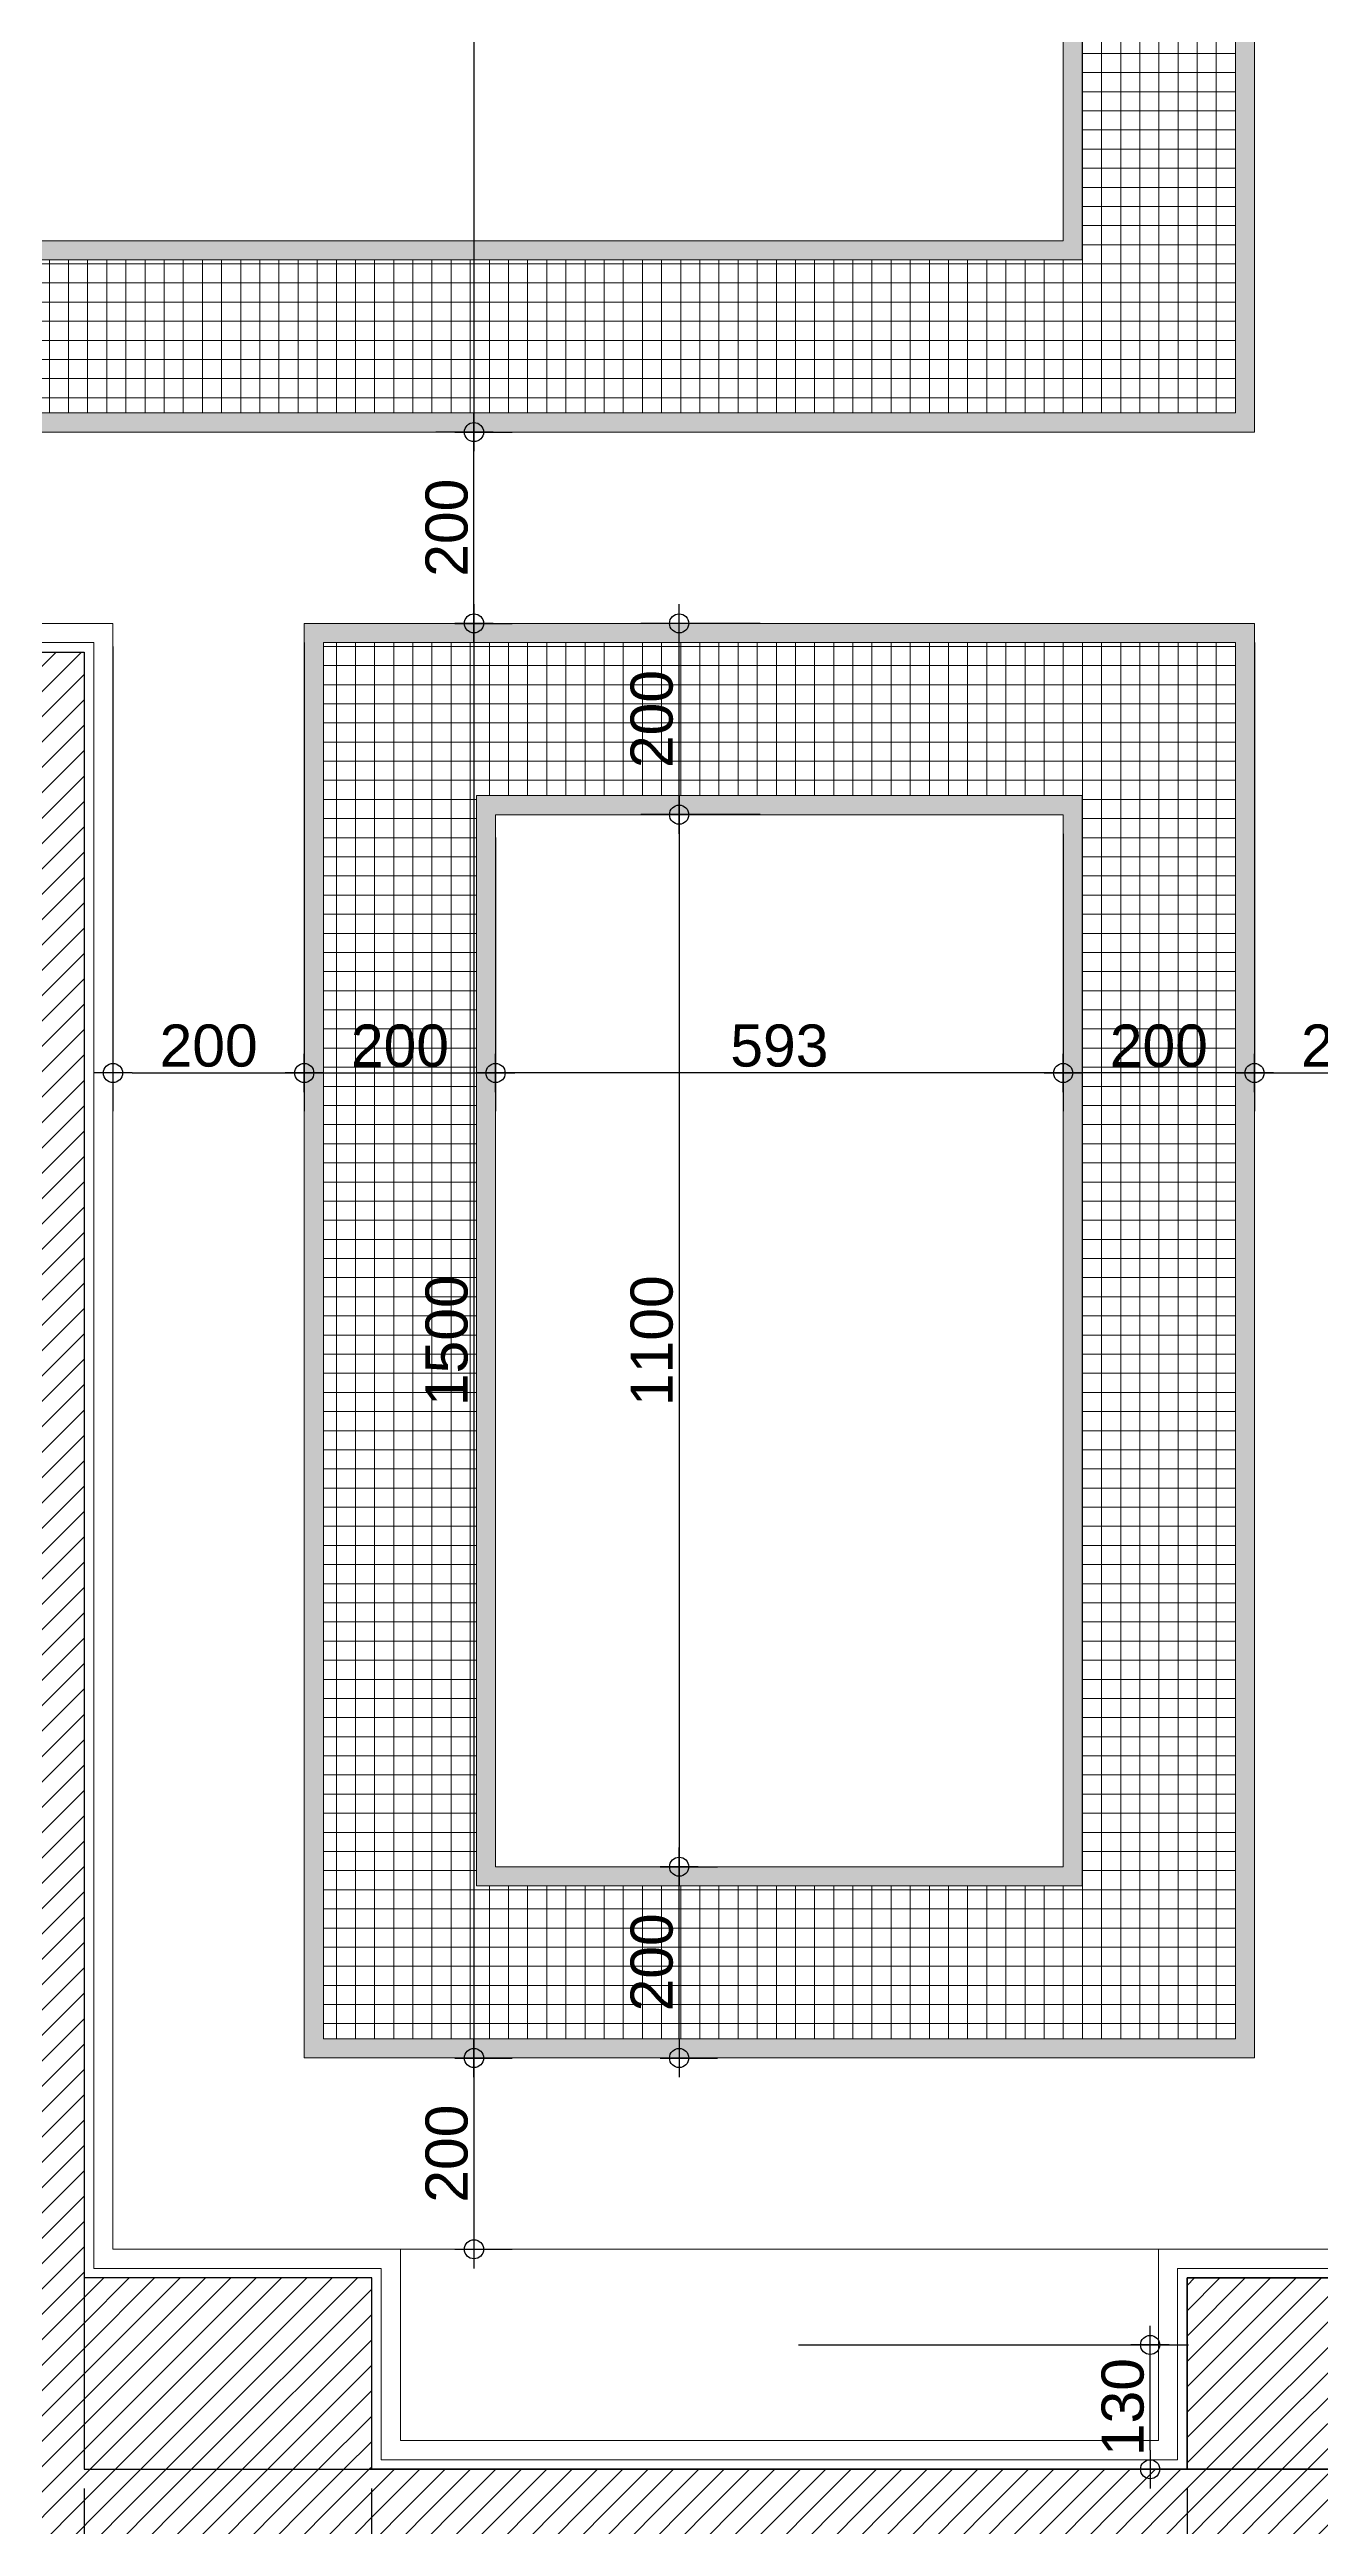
# Model space of a CAD drawing. Header units: inches. Extents: x 258415 to 640093, y 441672 to 945769.
# Drawn here: x 329600 to 330929, y 467654 to 470244 of the extents above; entities that cross this region are included whole.
import ezdxf

# ---------------------------------------------------------------- set-up
doc = ezdxf.new("R2010")
doc.units = ezdxf.units.IN
doc.header["$MEASUREMENT"] = 0
for name, color, linetype in [('A-DIMESNION-1', 7, 'Continuous'), ('CQ Grg Gypsum', 41, 'Continuous'), ('CQ Wall plan', 3, 'Continuous'), ('xref 1st floor$0$CQ Wall hatch_CHB', 8, 'Continuous'), ('xref grd floor$2$CQ Wall hatch_CHB', 8, 'Continuous')]:
    doc.layers.add(name, color=color, linetype=linetype)
doc.layers.add('CQ Marble', color=6, linetype='Continuous', lineweight=0)
doc.styles.get("Standard").update_dxf_attribs({"font": 'arial.ttf'})
doc.dimstyles.new('CQ Anno', dxfattribs={"dimscale": 40, "dimtxt": 2.2, "dimasz": 0.75, "dimexe": 1, "dimexo": 0.5, "dimgap": 0.5, "dimtad": 1, "dimrnd": 1, "dimdsep": 46, "dimtxsty": 'Standard', "dimblk": 'x-04-bw-gf-dim-50$0$DIM12', "dimcen": 0.0025, "dimdle": 0.5, "dimclrd": 8, "dimclre": 8, "dimclrt": 2, "dimazin": 2, "dimtfac": 1, "dimtix": 1, "dimtmove": 1, "dimatfit": 0, "dimfxl": 50, "dimtolj": 1, "dimtzin": 0, "dimlwd": -1, "dimarcsym": 1})
pattern_1 = [(45, (0, 0), (-13.25825215, 13.25825215), [])]
pattern_2 = [(45, (0, 0), (-0.088388347648, 0.088388347648), [])]

# ---------------------------------------------------------------- blocks, each defined once
blk = doc.blocks.new('ff-12 wall plan')
at = {"layer": 'xref grd floor$2$CQ Wall hatch_CHB'}
h = blk.add_hatch(dxfattribs=at)
h.set_pattern_fill('ANSI31,_O', color=8, scale=150)
h.set_pattern_definition(pattern_1)
h.paths.add_polyline_path([(310882, 469614.1), (310982, 469614.1), (310982, 467714.1), (310882, 467714.1)])
h = blk.add_hatch(dxfattribs=at)
h.set_pattern_fill('ANSI31,_O', color=8, scale=150)
h.set_pattern_definition(pattern_1)
h.paths.add_polyline_path([(312635.4, 469204.1), (312635.4, 467298.6), (312435.4, 467298.6), (312435.4, 467514.1), (308955.4, 467514.1), (308955.4, 467298.6), (308755.4, 467298.6), (308755.4, 467614.1), (308408.5, 467614.1), (308408.5, 467814.1), (308755.4, 467814.1), (308755.4, 468804.1), (308955.4, 468804.1), (308955.4, 467714.1), (312435.4, 467714.1), (312435.4, 469204.1)])
h = blk.add_hatch(dxfattribs=at)
h.set_pattern_fill('ANSI31,_O', color=8, scale=150)
h.set_pattern_definition(pattern_1)
h.paths.add_polyline_path([(310982, 467914.1), (311282.5, 467914.1), (311282.5, 467714.1), (310982, 467714.1)])
h.paths.add_polyline_path([(312135, 467914.1), (312435.4, 467914.1), (312435.4, 467714.1), (312135, 467714.1)])
at = {"layer": 'CQ Wall plan'}
for p, q in [((310882, 469614.1, 0), (310982, 469614.1, 0)), ((310982, 469614.1, 0), (310982, 467714.1, 0)), ((310982, 467714.1, 0), (311201.4, 467714.1, 0)), ((311201.4, 467714.1, 0), (311301.4, 467714.1, 0)), ((311301.4, 467714.1, 0), (312435.4, 467714.1, 0))]:
    blk.add_line(p, q, dxfattribs=at)
at = {"layer": 'CQ Wall plan', "elevation": 0}
for points in [[(310982, 467714.1), (312435.4, 467714.1), (312435.4, 469204.1), (312635.4, 469204.1), (312635.4, 467298.6)], [(312435.4, 467914.1), (312135, 467914.1), (312135, 467714.1), (311308, 467714.1), (311282.5, 467714.1), (311282.5, 467914.1), (310982, 467914.1)]]:
    blk.add_lwpolyline(points, dxfattribs=at)
blk.add_lwpolyline([(312135, 467914.1), (312435.4, 467914.1), (312435.4, 467714.1), (312135, 467714.1)], close=True, dxfattribs=at)
blk = doc.blocks.new('ff-12 marble')
at = {"layer": 'CQ Marble'}
blk.add_line((312105, 467944.1, 0), (311312.5, 467944.1, 0), dxfattribs=at)
at = {"layer": 'CQ Marble', "elevation": 0}
for points in [[(312405.4, 469434.1), (312405.4, 467944.1), (312105, 467944.1), (312105, 467744.1), (311312.5, 467744.1), (311312.5, 467944.1), (311012, 467944.1), (311012, 469644.1), (310852, 469644.1), (310852, 467944.1)], [(312425.4, 469439.1), (312425.4, 467924.1), (312125, 467924.1), (312125, 467724.1), (311292.5, 467724.1), (311292.5, 467924.1), (310992, 467924.1), (310992, 469624.1), (310872, 469624.1), (310872, 467944.1)]]:
    blk.add_lwpolyline(points, dxfattribs=at)
blk = doc.blocks.new('x-04-bw-gf-dim-50$0$DIM12')
at = {"color": 8}
blk.add_line((-1, 0), (1, 0), dxfattribs=at)
blk.add_line((0, -1), (0, 1))
blk.add_circle((0, 0), 0.5)
blk = doc.blocks.new('*D326')
at = {"layer": 'A-DIMESNION-1', "color": 8, "lineweight": -2, "ltscale": 0.05, "transparency": 16777216}
for p, q in [((329636.4, 467694.1), (329636.4, 466478.2)), ((329936.9, 467694.1), (329936.9, 466478.2))]:
    blk.add_line(p, q, dxfattribs=at)
at = {"layer": 'A-DIMESNION-1', "color": 8, "ltscale": 0.05, "transparency": 16777216}
blk.add_line((329916.9, 466518.2), (329656.4, 466518.2), dxfattribs=at)
at = {"layer": 'Defpoints', "color": 0, "linetype": 'Continuous', "ltscale": 0.05, "transparency": 16777216}
for p in [(329636.4, 467714.1, 0), (329936.9, 467714.1, 0), (329636.4, 466518.2)]:
    blk.add_point(p, dxfattribs=at)
at = {"layer": 'A-DIMESNION-1', "color": 8, "linetype": 'Continuous', "ltscale": 0.05, "transparency": 16777216, "xscale": 20, "yscale": 20, "zscale": 20, "rotation": 180}
blk.add_blockref('x-04-bw-gf-dim-50$0$DIM12', (329636.4, 466518.2), dxfattribs=at)
at = {"layer": 'A-DIMESNION-1', "color": 8, "linetype": 'Continuous', "ltscale": 0.05, "transparency": 16777216, "xscale": 20, "yscale": 20, "zscale": 20}
blk.add_blockref('x-04-bw-gf-dim-50$0$DIM12', (329936.9, 466518.2), dxfattribs=at)
at = {"layer": 'A-DIMESNION-1', "color": 2, "linetype": 'Continuous', "ltscale": 0.05, "transparency": 16777216, "insert": (329786.6, 466546.7), "char_height": 44, "attachment_point": 5}
blk.add_mtext('\\A1;300', dxfattribs=at)
blk = doc.blocks.new('*D327')
at = {"layer": 'A-DIMESNION-1', "color": 8, "lineweight": -2, "ltscale": 0.05, "transparency": 16777216}
for p, q in [((329936.9, 467694.1), (329936.9, 466478.2)), ((330789.4, 467694.1), (330789.4, 466478.2))]:
    blk.add_line(p, q, dxfattribs=at)
at = {"layer": 'A-DIMESNION-1', "color": 8, "ltscale": 0.05, "transparency": 16777216}
blk.add_line((329956.9, 466518.2), (330769.4, 466518.2), dxfattribs=at)
at = {"layer": 'Defpoints', "color": 0, "linetype": 'Continuous', "ltscale": 0.05, "transparency": 16777216}
for p in [(329936.9, 467714.1, 0), (330789.4, 467714.1, 0), (330789.4, 466518.2)]:
    blk.add_point(p, dxfattribs=at)
at = {"layer": 'A-DIMESNION-1', "color": 8, "linetype": 'Continuous', "ltscale": 0.05, "transparency": 16777216, "xscale": 20, "yscale": 20, "zscale": 20, "rotation": 180}
blk.add_blockref('x-04-bw-gf-dim-50$0$DIM12', (329936.9, 466518.2), dxfattribs=at)
at = {"layer": 'A-DIMESNION-1', "color": 8, "linetype": 'Continuous', "ltscale": 0.05, "transparency": 16777216, "xscale": 20, "yscale": 20, "zscale": 20}
blk.add_blockref('x-04-bw-gf-dim-50$0$DIM12', (330789.4, 466518.2), dxfattribs=at)
at = {"layer": 'A-DIMESNION-1', "color": 2, "linetype": 'Continuous', "ltscale": 0.05, "transparency": 16777216, "insert": (330363.2, 466546.7), "char_height": 44, "attachment_point": 5}
blk.add_mtext('\\A1;853', dxfattribs=at)
blk = doc.blocks.new('*D328')
at = {"layer": 'A-DIMESNION-1', "color": 8, "lineweight": -2, "ltscale": 0.05, "transparency": 16777216}
for p, q in [((328209.8, 467694.1), (328209.8, 466478.2)), ((329636.4, 467694.1), (329636.4, 466478.2))]:
    blk.add_line(p, q, dxfattribs=at)
at = {"layer": 'A-DIMESNION-1', "color": 8, "ltscale": 0.05, "transparency": 16777216}
blk.add_line((329616.4, 466518.2), (328229.8, 466518.2), dxfattribs=at)
at = {"layer": 'Defpoints', "color": 0, "linetype": 'Continuous', "ltscale": 0.05, "transparency": 16777216}
for p in [(328209.8, 467714.1, 0), (329636.4, 467714.1, 0), (328209.8, 466518.2)]:
    blk.add_point(p, dxfattribs=at)
at = {"layer": 'A-DIMESNION-1', "color": 8, "linetype": 'Continuous', "ltscale": 0.05, "transparency": 16777216, "xscale": 20, "yscale": 20, "zscale": 20, "rotation": 180}
blk.add_blockref('x-04-bw-gf-dim-50$0$DIM12', (328209.8, 466518.2), dxfattribs=at)
at = {"layer": 'A-DIMESNION-1', "color": 8, "linetype": 'Continuous', "ltscale": 0.05, "transparency": 16777216, "xscale": 20, "yscale": 20, "zscale": 20}
blk.add_blockref('x-04-bw-gf-dim-50$0$DIM12', (329636.4, 466518.2), dxfattribs=at)
at = {"layer": 'A-DIMESNION-1', "color": 2, "linetype": 'Continuous', "ltscale": 0.05, "transparency": 16777216, "insert": (328923.1, 466546.3), "char_height": 44, "attachment_point": 5}
blk.add_mtext('\\A1;1427', dxfattribs=at)
blk = doc.blocks.new('*D329')
at = {"layer": 'A-DIMESNION-1', "color": 8, "lineweight": -2, "ltscale": 0.05, "transparency": 16777216}
for p, q in [((330789.4, 467694.1), (330789.4, 466478.2)), ((331089.9, 467694.1), (331089.9, 466478.2))]:
    blk.add_line(p, q, dxfattribs=at)
at = {"layer": 'A-DIMESNION-1', "color": 8, "ltscale": 0.05, "transparency": 16777216}
blk.add_line((330809.4, 466518.2), (331069.9, 466518.2), dxfattribs=at)
at = {"layer": 'Defpoints', "color": 0, "linetype": 'Continuous', "ltscale": 0.05, "transparency": 16777216}
for p in [(330789.4, 467714.1, 0), (331089.9, 467714.1, 0), (331089.9, 466518.2)]:
    blk.add_point(p, dxfattribs=at)
at = {"layer": 'A-DIMESNION-1', "color": 8, "linetype": 'Continuous', "ltscale": 0.05, "transparency": 16777216, "xscale": 20, "yscale": 20, "zscale": 20, "rotation": 180}
blk.add_blockref('x-04-bw-gf-dim-50$0$DIM12', (330789.4, 466518.2), dxfattribs=at)
at = {"layer": 'A-DIMESNION-1', "color": 8, "linetype": 'Continuous', "ltscale": 0.05, "transparency": 16777216, "xscale": 20, "yscale": 20, "zscale": 20}
blk.add_blockref('x-04-bw-gf-dim-50$0$DIM12', (331089.9, 466518.2), dxfattribs=at)
at = {"layer": 'A-DIMESNION-1', "color": 2, "linetype": 'Continuous', "ltscale": 0.05, "transparency": 16777216, "insert": (330939.7, 466546.7), "char_height": 44, "attachment_point": 5}
blk.add_mtext('\\A1;300', dxfattribs=at)
blk = doc.blocks.new('*D330')
at = {"layer": 'A-DIMESNION-1', "color": 8, "lineweight": -2, "ltscale": 0.05, "transparency": 16777216}
for p, q in [((327609.8, 467694.1), (327609.8, 466264.8)), ((331089.8, 467694.1), (331089.8, 466264.8))]:
    blk.add_line(p, q, dxfattribs=at)
at = {"layer": 'A-DIMESNION-1', "color": 8, "ltscale": 0.05, "transparency": 16777216}
blk.add_line((331069.8, 466304.8), (327629.8, 466304.8), dxfattribs=at)
at = {"layer": 'Defpoints', "color": 0, "linetype": 'Continuous', "ltscale": 0.05, "transparency": 16777216}
for p in [(327609.8, 467714.1, 0), (331089.8, 467714.1, 0), (327609.8, 466304.8)]:
    blk.add_point(p, dxfattribs=at)
at = {"layer": 'A-DIMESNION-1', "color": 8, "linetype": 'Continuous', "ltscale": 0.05, "transparency": 16777216, "xscale": 20, "yscale": 20, "zscale": 20, "rotation": 180}
blk.add_blockref('x-04-bw-gf-dim-50$0$DIM12', (327609.8, 466304.8), dxfattribs=at)
at = {"layer": 'A-DIMESNION-1', "color": 8, "linetype": 'Continuous', "ltscale": 0.05, "transparency": 16777216, "xscale": 20, "yscale": 20, "zscale": 20}
blk.add_blockref('x-04-bw-gf-dim-50$0$DIM12', (331089.8, 466304.8), dxfattribs=at)
at = {"layer": 'A-DIMESNION-1', "color": 2, "linetype": 'Continuous', "ltscale": 0.05, "transparency": 16777216, "insert": (329349.8, 466333.3), "char_height": 44, "attachment_point": 5}
blk.add_mtext('\\A1;3480', dxfattribs=at)
blk = doc.blocks.new('*D357')
at = {"layer": 'A-DIMESNION-1', "color": 8, "lineweight": -2, "ltscale": 0.05, "transparency": 16777216}
for p, q in [((330839.9, 470884.1), (330003.9, 470884.1)), ((330054, 469844.1), (330003.9, 469844.1))]:
    blk.add_line(p, q, dxfattribs=at)
at = {"layer": 'A-DIMESNION-1', "color": 8, "ltscale": 0.05, "transparency": 16777216}
blk.add_line((330043.9, 470864.1), (330043.9, 469864.1), dxfattribs=at)
at = {"layer": 'Defpoints', "color": 0, "linetype": 'Continuous', "ltscale": 0.05, "transparency": 16777216}
for p in [(330859.9, 470884.1, 0), (330043.9, 469844.1), (330074, 469844.1)]:
    blk.add_point(p, dxfattribs=at)
at = {"layer": 'A-DIMESNION-1', "color": 8, "linetype": 'Continuous', "ltscale": 0.05, "transparency": 16777216, "xscale": 20, "yscale": 20, "zscale": 20}
for p, rotation in [((330043.9, 470884.1), 90), ((330043.9, 469844.1), 270)]:
    blk.add_blockref('x-04-bw-gf-dim-50$0$DIM12', p, dxfattribs=dict(at, rotation=rotation))
at = {"layer": 'A-DIMESNION-1', "color": 2, "linetype": 'Continuous', "ltscale": 0.05, "transparency": 16777216, "insert": (330015.5, 470364.1), "char_height": 44, "attachment_point": 5, "rotation": 90}
blk.add_mtext('\\A1;1040', dxfattribs=at)
blk = doc.blocks.new('*D361')
at = {"layer": 'A-DIMESNION-1', "color": 8, "lineweight": -2, "ltscale": 0.05, "transparency": 16777216}
for p, q in [((329666.5, 469620.1), (329666.5, 469134)), ((329866.5, 469624.1), (329866.5, 469134))]:
    blk.add_line(p, q, dxfattribs=at)
at = {"layer": 'A-DIMESNION-1', "color": 8, "ltscale": 0.05, "transparency": 16777216}
blk.add_line((329686.5, 469174), (329846.5, 469174), dxfattribs=at)
at = {"layer": 'Defpoints', "color": 0, "linetype": 'Continuous', "ltscale": 0.05, "transparency": 16777216}
for p in [(329666.5, 469640.1), (329866.5, 469644.1, 0), (329866.5, 469174)]:
    blk.add_point(p, dxfattribs=at)
at = {"layer": 'A-DIMESNION-1', "color": 8, "linetype": 'Continuous', "ltscale": 0.05, "transparency": 16777216, "xscale": 20, "yscale": 20, "zscale": 20, "rotation": 180}
blk.add_blockref('x-04-bw-gf-dim-50$0$DIM12', (329666.5, 469174), dxfattribs=at)
at = {"layer": 'A-DIMESNION-1', "color": 8, "linetype": 'Continuous', "ltscale": 0.05, "transparency": 16777216, "xscale": 20, "yscale": 20, "zscale": 20}
blk.add_blockref('x-04-bw-gf-dim-50$0$DIM12', (329866.5, 469174), dxfattribs=at)
at = {"layer": 'A-DIMESNION-1', "color": 2, "linetype": 'Continuous', "ltscale": 0.05, "transparency": 16777216, "insert": (329766.5, 469202.4), "char_height": 44, "attachment_point": 5}
blk.add_mtext('\\A1;200', dxfattribs=at)
blk = doc.blocks.new('*D362')
at = {"layer": 'A-DIMESNION-1', "color": 8, "lineweight": -2, "ltscale": 0.05, "transparency": 16777216}
for p, q in [((329866.5, 469624.1), (329866.5, 469134)), ((330066.5, 469420.1), (330066.5, 469134))]:
    blk.add_line(p, q, dxfattribs=at)
at = {"layer": 'A-DIMESNION-1', "color": 8, "ltscale": 0.05, "transparency": 16777216}
blk.add_line((329886.5, 469174), (330046.5, 469174), dxfattribs=at)
at = {"layer": 'Defpoints', "color": 0, "linetype": 'Continuous', "ltscale": 0.05, "transparency": 16777216}
for p in [(329866.5, 469644.1, 0), (330066.5, 469440.1), (330066.5, 469174)]:
    blk.add_point(p, dxfattribs=at)
at = {"layer": 'A-DIMESNION-1', "color": 8, "linetype": 'Continuous', "ltscale": 0.05, "transparency": 16777216, "xscale": 20, "yscale": 20, "zscale": 20, "rotation": 180}
blk.add_blockref('x-04-bw-gf-dim-50$0$DIM12', (329866.5, 469174), dxfattribs=at)
at = {"layer": 'A-DIMESNION-1', "color": 8, "linetype": 'Continuous', "ltscale": 0.05, "transparency": 16777216, "xscale": 20, "yscale": 20, "zscale": 20}
blk.add_blockref('x-04-bw-gf-dim-50$0$DIM12', (330066.5, 469174), dxfattribs=at)
at = {"layer": 'A-DIMESNION-1', "color": 2, "linetype": 'Continuous', "ltscale": 0.05, "transparency": 16777216, "insert": (329966.5, 469202.4), "char_height": 44, "attachment_point": 5}
blk.add_mtext('\\A1;200', dxfattribs=at)
blk = doc.blocks.new('*D341')
at = {"layer": 'A-DIMESNION-1', "color": 8, "lineweight": -2, "ltscale": 0.05, "transparency": 16777216}
for p, q in [((330023.9, 469844.1), (330083.9, 469844.1)), ((330043.9, 469644.1), (330083.9, 469644.1))]:
    blk.add_line(p, q, dxfattribs=at)
at = {"layer": 'A-DIMESNION-1', "color": 8, "ltscale": 0.05, "transparency": 16777216}
blk.add_line((330043.9, 469664.1), (330043.9, 469824.1), dxfattribs=at)
at = {"layer": 'Defpoints', "color": 0, "linetype": 'Continuous', "ltscale": 0.05, "transparency": 16777216}
for p in [(330003.9, 469844.1), (330043.9, 469844.1), (330023.9, 469644.1)]:
    blk.add_point(p, dxfattribs=at)
at = {"layer": 'A-DIMESNION-1', "color": 8, "linetype": 'Continuous', "ltscale": 0.05, "transparency": 16777216, "xscale": 20, "yscale": 20, "zscale": 20}
for p, rotation in [((330043.9, 469844.1), 90), ((330043.9, 469644.1), 270)]:
    blk.add_blockref('x-04-bw-gf-dim-50$0$DIM12', p, dxfattribs=dict(at, rotation=rotation))
at = {"layer": 'A-DIMESNION-1', "color": 2, "linetype": 'Continuous', "ltscale": 0.05, "transparency": 16777216, "insert": (330015.5, 469744.1), "char_height": 44, "attachment_point": 5, "rotation": 90}
blk.add_mtext('\\A1;200', dxfattribs=at)
blk = doc.blocks.new('*D342')
at = {"layer": 'A-DIMESNION-1', "color": 8, "lineweight": -2, "ltscale": 0.05, "transparency": 16777216}
for p, q in [((330043.9, 468144.1), (330083.9, 468144.1)), ((330033.8, 467944.1), (330083.9, 467944.1))]:
    blk.add_line(p, q, dxfattribs=at)
at = {"layer": 'A-DIMESNION-1', "color": 8, "ltscale": 0.05, "transparency": 16777216}
blk.add_line((330043.9, 468124.1), (330043.9, 467964.1), dxfattribs=at)
at = {"layer": 'Defpoints', "color": 0, "linetype": 'Continuous', "ltscale": 0.05, "transparency": 16777216}
for p in [(330023.9, 468144.1), (330013.8, 467944.1, 0), (330043.9, 467944.1)]:
    blk.add_point(p, dxfattribs=at)
at = {"layer": 'A-DIMESNION-1', "color": 8, "linetype": 'Continuous', "ltscale": 0.05, "transparency": 16777216, "xscale": 20, "yscale": 20, "zscale": 20}
for p, rotation in [((330043.9, 468144.1), 90), ((330043.9, 467944.1), 270)]:
    blk.add_blockref('x-04-bw-gf-dim-50$0$DIM12', p, dxfattribs=dict(at, rotation=rotation))
at = {"layer": 'A-DIMESNION-1', "color": 2, "linetype": 'Continuous', "ltscale": 0.05, "transparency": 16777216, "insert": (330015.5, 468044.1), "char_height": 44, "attachment_point": 5, "rotation": 90}
blk.add_mtext('\\A1;200', dxfattribs=at)
blk = doc.blocks.new('*D319')
at = {"layer": 'A-DIMESNION-1', "color": 8, "lineweight": -2, "ltscale": 0.05, "transparency": 16777216}
for p, q in [((330383.2, 467844.1), (330790.8, 467844.1)), ((330769.5, 467714.1), (330710.8, 467714.1))]:
    blk.add_line(p, q, dxfattribs=at)
at = {"layer": 'A-DIMESNION-1', "color": 8, "ltscale": 0.05, "transparency": 16777216}
blk.add_line((330750.8, 467734.1), (330750.8, 467824.1), dxfattribs=at)
at = {"layer": 'Defpoints', "color": 0, "linetype": 'Continuous', "ltscale": 0.05, "transparency": 16777216}
for p in [(330363.2, 467844.1, 0), (330750.8, 467844.1), (330789.5, 467714.1, 0)]:
    blk.add_point(p, dxfattribs=at)
at = {"layer": 'A-DIMESNION-1', "color": 8, "linetype": 'Continuous', "ltscale": 0.05, "transparency": 16777216, "xscale": 20, "yscale": 20, "zscale": 20}
for p, rotation in [((330750.8, 467844.1), 90), ((330750.8, 467714.1), 270)]:
    blk.add_blockref('x-04-bw-gf-dim-50$0$DIM12', p, dxfattribs=dict(at, rotation=rotation))
at = {"layer": 'A-DIMESNION-1', "color": 2, "linetype": 'Continuous', "ltscale": 0.05, "transparency": 16777216, "insert": (330722.3, 467779.1), "char_height": 44, "attachment_point": 5, "rotation": 90}
blk.add_mtext('\\A1;130', dxfattribs=at)
blk = doc.blocks.new('*D364')
at = {"layer": 'A-DIMESNION-1', "color": 8, "lineweight": -2, "ltscale": 0.05, "transparency": 16777216}
for p, q in [((330043.9, 469644.1), (330083.9, 469644.1)), ((330043.9, 468144.1), (330083.9, 468144.1))]:
    blk.add_line(p, q, dxfattribs=at)
at = {"layer": 'A-DIMESNION-1', "color": 8, "ltscale": 0.05, "transparency": 16777216}
blk.add_line((330043.9, 469624.1), (330043.9, 468164.1), dxfattribs=at)
at = {"layer": 'Defpoints', "color": 0, "linetype": 'Continuous', "ltscale": 0.05, "transparency": 16777216}
for p in [(330023.9, 469644.1), (330023.9, 468144.1), (330043.9, 468144.1)]:
    blk.add_point(p, dxfattribs=at)
at = {"layer": 'A-DIMESNION-1', "color": 8, "linetype": 'Continuous', "ltscale": 0.05, "transparency": 16777216, "xscale": 20, "yscale": 20, "zscale": 20}
for p, rotation in [((330043.9, 469644.1), 90), ((330043.9, 468144.1), 270)]:
    blk.add_blockref('x-04-bw-gf-dim-50$0$DIM12', p, dxfattribs=dict(at, rotation=rotation))
at = {"layer": 'A-DIMESNION-1', "color": 2, "linetype": 'Continuous', "ltscale": 0.05, "transparency": 16777216, "insert": (330015.5, 468894.1), "char_height": 44, "attachment_point": 5, "rotation": 90}
blk.add_mtext('\\A1;1500', dxfattribs=at)
blk = doc.blocks.new('*D366')
at = {"layer": 'A-DIMESNION-1', "color": 8, "lineweight": -2, "ltscale": 0.05, "transparency": 16777216}
for p, q in [((330066.5, 469420.1), (330066.5, 469134)), ((330659.9, 469424.1), (330659.9, 469134))]:
    blk.add_line(p, q, dxfattribs=at)
at = {"layer": 'A-DIMESNION-1', "color": 8, "ltscale": 0.05, "transparency": 16777216}
blk.add_line((330639.9, 469174), (330086.5, 469174), dxfattribs=at)
at = {"layer": 'Defpoints', "color": 0, "linetype": 'Continuous', "ltscale": 0.05, "transparency": 16777216}
for p in [(330066.5, 469440.1), (330659.9, 469444.1, 0), (330066.5, 469174)]:
    blk.add_point(p, dxfattribs=at)
at = {"layer": 'A-DIMESNION-1', "color": 8, "linetype": 'Continuous', "ltscale": 0.05, "transparency": 16777216, "xscale": 20, "yscale": 20, "zscale": 20, "rotation": 180}
blk.add_blockref('x-04-bw-gf-dim-50$0$DIM12', (330066.5, 469174), dxfattribs=at)
at = {"layer": 'A-DIMESNION-1', "color": 8, "linetype": 'Continuous', "ltscale": 0.05, "transparency": 16777216, "xscale": 20, "yscale": 20, "zscale": 20}
blk.add_blockref('x-04-bw-gf-dim-50$0$DIM12', (330659.9, 469174), dxfattribs=at)
at = {"layer": 'A-DIMESNION-1', "color": 2, "linetype": 'Continuous', "ltscale": 0.05, "transparency": 16777216, "insert": (330363.2, 469202.4), "char_height": 44, "attachment_point": 5}
blk.add_mtext('\\A1;593', dxfattribs=at)
blk = doc.blocks.new('*D367')
at = {"layer": 'A-DIMESNION-1', "color": 8, "lineweight": -2, "ltscale": 0.05, "transparency": 16777216}
for p, q in [((330859.9, 469624.1), (330859.9, 469134)), ((330659.9, 469424.1), (330659.9, 469134))]:
    blk.add_line(p, q, dxfattribs=at)
at = {"layer": 'A-DIMESNION-1', "color": 8, "ltscale": 0.05, "transparency": 16777216}
blk.add_line((330839.9, 469174), (330679.9, 469174), dxfattribs=at)
at = {"layer": 'Defpoints', "color": 0, "linetype": 'Continuous', "ltscale": 0.05, "transparency": 16777216}
for p in [(330859.9, 469644.1, 0), (330659.9, 469444.1, 0), (330659.9, 469174)]:
    blk.add_point(p, dxfattribs=at)
at = {"layer": 'A-DIMESNION-1', "color": 8, "linetype": 'Continuous', "ltscale": 0.05, "transparency": 16777216, "xscale": 20, "yscale": 20, "zscale": 20, "rotation": 180}
blk.add_blockref('x-04-bw-gf-dim-50$0$DIM12', (330659.9, 469174), dxfattribs=at)
at = {"layer": 'A-DIMESNION-1', "color": 8, "linetype": 'Continuous', "ltscale": 0.05, "transparency": 16777216, "xscale": 20, "yscale": 20, "zscale": 20}
blk.add_blockref('x-04-bw-gf-dim-50$0$DIM12', (330859.9, 469174), dxfattribs=at)
at = {"layer": 'A-DIMESNION-1', "color": 2, "linetype": 'Continuous', "ltscale": 0.05, "transparency": 16777216, "insert": (330759.9, 469202.4), "char_height": 44, "attachment_point": 5}
blk.add_mtext('\\A1;200', dxfattribs=at)
blk = doc.blocks.new('*D368')
at = {"layer": 'A-DIMESNION-1', "color": 8, "lineweight": -2, "ltscale": 0.05, "transparency": 16777216}
for p, q in [((330859.9, 469624.1), (330859.9, 469134)), ((331059.9, 469424.1), (331059.9, 469134))]:
    blk.add_line(p, q, dxfattribs=at)
at = {"layer": 'A-DIMESNION-1', "color": 8, "ltscale": 0.05, "transparency": 16777216}
blk.add_line((330879.9, 469174), (331039.9, 469174), dxfattribs=at)
at = {"layer": 'Defpoints', "color": 0, "linetype": 'Continuous', "ltscale": 0.05, "transparency": 16777216}
for p in [(330859.9, 469644.1, 0), (331059.9, 469444.1, 0), (331059.9, 469174)]:
    blk.add_point(p, dxfattribs=at)
at = {"layer": 'A-DIMESNION-1', "color": 8, "linetype": 'Continuous', "ltscale": 0.05, "transparency": 16777216, "xscale": 20, "yscale": 20, "zscale": 20, "rotation": 180}
blk.add_blockref('x-04-bw-gf-dim-50$0$DIM12', (330859.9, 469174), dxfattribs=at)
at = {"layer": 'A-DIMESNION-1', "color": 8, "linetype": 'Continuous', "ltscale": 0.05, "transparency": 16777216, "xscale": 20, "yscale": 20, "zscale": 20}
blk.add_blockref('x-04-bw-gf-dim-50$0$DIM12', (331059.9, 469174), dxfattribs=at)
at = {"layer": 'A-DIMESNION-1', "color": 2, "linetype": 'Continuous', "ltscale": 0.05, "transparency": 16777216, "insert": (330959.9, 469202.4), "char_height": 44, "attachment_point": 5}
blk.add_mtext('\\A1;200', dxfattribs=at)
blk = doc.blocks.new('*D369')
at = {"layer": 'A-DIMESNION-1', "color": 8, "lineweight": -2, "ltscale": 0.05, "transparency": 16777216}
for p, q in [((330343.2, 469444.1), (330218.4, 469444.1)), ((330258.4, 468344.1), (330298.4, 468344.1))]:
    blk.add_line(p, q, dxfattribs=at)
at = {"layer": 'A-DIMESNION-1', "color": 8, "ltscale": 0.05, "transparency": 16777216}
blk.add_line((330258.4, 469424.1), (330258.4, 468364.1), dxfattribs=at)
at = {"layer": 'Defpoints', "color": 0, "linetype": 'Continuous', "ltscale": 0.05, "transparency": 16777216}
for p in [(330363.2, 469444.1, 0), (330238.4, 468344.1), (330258.4, 468344.1)]:
    blk.add_point(p, dxfattribs=at)
at = {"layer": 'A-DIMESNION-1', "color": 8, "linetype": 'Continuous', "ltscale": 0.05, "transparency": 16777216, "xscale": 20, "yscale": 20, "zscale": 20}
for p, rotation in [((330258.4, 469444.1), 90), ((330258.4, 468344.1), 270)]:
    blk.add_blockref('x-04-bw-gf-dim-50$0$DIM12', p, dxfattribs=dict(at, rotation=rotation))
at = {"layer": 'A-DIMESNION-1', "color": 2, "linetype": 'Continuous', "ltscale": 0.05, "transparency": 16777216, "insert": (330229.9, 468894.1), "char_height": 44, "attachment_point": 5, "rotation": 90}
blk.add_mtext('\\A1;1100', dxfattribs=at)
blk = doc.blocks.new('*D370')
at = {"layer": 'A-DIMESNION-1', "color": 8, "lineweight": -2, "ltscale": 0.05, "transparency": 16777216}
for p, q in [((330258.4, 468344.1), (330298.4, 468344.1)), ((330258.4, 468144.1), (330298.4, 468144.1))]:
    blk.add_line(p, q, dxfattribs=at)
at = {"layer": 'A-DIMESNION-1', "color": 8, "ltscale": 0.05, "transparency": 16777216}
blk.add_line((330258.4, 468164.1), (330258.4, 468324.1), dxfattribs=at)
at = {"layer": 'Defpoints', "color": 0, "linetype": 'Continuous', "ltscale": 0.05, "transparency": 16777216}
for p in [(330238.4, 468344.1), (330258.4, 468344.1), (330238.4, 468144.1)]:
    blk.add_point(p, dxfattribs=at)
at = {"layer": 'A-DIMESNION-1', "color": 8, "linetype": 'Continuous', "ltscale": 0.05, "transparency": 16777216, "xscale": 20, "yscale": 20, "zscale": 20}
for p, rotation in [((330258.4, 468344.1), 90), ((330258.4, 468144.1), 270)]:
    blk.add_blockref('x-04-bw-gf-dim-50$0$DIM12', p, dxfattribs=dict(at, rotation=rotation))
at = {"layer": 'A-DIMESNION-1', "color": 2, "linetype": 'Continuous', "ltscale": 0.05, "transparency": 16777216, "insert": (330229.9, 468244.1), "char_height": 44, "attachment_point": 5, "rotation": 90}
blk.add_mtext('\\A1;200', dxfattribs=at)
blk = doc.blocks.new('*D371')
at = {"layer": 'A-DIMESNION-1', "color": 8, "lineweight": -2, "ltscale": 0.05, "transparency": 16777216}
for p, q in [((330343.2, 469644.1), (330218.4, 469644.1)), ((330343.2, 469444.1), (330218.4, 469444.1))]:
    blk.add_line(p, q, dxfattribs=at)
at = {"layer": 'A-DIMESNION-1', "color": 8, "ltscale": 0.05, "transparency": 16777216}
blk.add_line((330258.4, 469464.1), (330258.4, 469624.1), dxfattribs=at)
at = {"layer": 'Defpoints', "color": 0, "linetype": 'Continuous', "ltscale": 0.05, "transparency": 16777216}
for p in [(330258.4, 469644.1), (330363.2, 469644.1, 0), (330363.2, 469444.1, 0)]:
    blk.add_point(p, dxfattribs=at)
at = {"layer": 'A-DIMESNION-1', "color": 8, "linetype": 'Continuous', "ltscale": 0.05, "transparency": 16777216, "xscale": 20, "yscale": 20, "zscale": 20}
for p, rotation in [((330258.4, 469644.1), 90), ((330258.4, 469444.1), 270)]:
    blk.add_blockref('x-04-bw-gf-dim-50$0$DIM12', p, dxfattribs=dict(at, rotation=rotation))
at = {"layer": 'A-DIMESNION-1', "color": 2, "linetype": 'Continuous', "ltscale": 0.05, "transparency": 16777216, "insert": (330229.9, 469544.1), "char_height": 44, "attachment_point": 5, "rotation": 90}
blk.add_mtext('\\A1;200', dxfattribs=at)

msp = doc.modelspace()

# ---------------------------------------------------------------- hatches: boundary and pattern name
at = {"layer": 'CQ Marble', "lineweight": 0, "ltscale": 1000}
h = msp.add_hatch(dxfattribs=at)
h.set_pattern_fill('NET', color=8, scale=160)
h.paths.add_polyline_path([(327859.914, 470864.094), (330839.914, 470864.094), (330839.914, 469864.094), (327859.914, 469864.094)])
h.paths.add_polyline_path([(328019.914, 470704.094), (330679.914, 470704.094), (330679.914, 470024.094), (328019.914, 470024.094)], flags=16)
h = msp.add_hatch(dxfattribs=at)
h.set_pattern_fill('NET', color=8, scale=160)
h.paths.add_polyline_path([(330046.468, 469464.094), (330679.914, 469464.094), (330679.914, 468324.111), (330046.468, 468324.111)], flags=16)
h.paths.add_polyline_path([(329886.468, 469624.094), (330839.914, 469624.094), (330839.914, 468164.111), (329886.468, 468164.111)])
at = {"layer": 'xref 1st floor$0$CQ Wall hatch_CHB'}
h = msp.add_hatch(dxfattribs=at)
h.set_pattern_fill('ANSI31', color=8)
h.set_pattern_definition(pattern_2)
h.paths.add_polyline_path([(327859.914, 470864.094), (330839.914, 470864.094), (330839.914, 469864.094), (327859.914, 469864.094)], flags=16)
h.paths.add_polyline_path([(327839.914, 470884.094), (330859.914, 470884.094), (330859.914, 469844.094), (327839.914, 469844.094)])
h.paths.add_polyline_path([(328019.914, 470704.094), (330679.914, 470704.094), (330679.914, 470024.094), (328019.914, 470024.094)], flags=0)
h.paths.add_polyline_path([(328039.914, 470684.094), (330659.914, 470684.094), (330659.914, 470044.094), (328039.914, 470044.094)], flags=0)
h = msp.add_hatch(dxfattribs=at)
h.set_pattern_fill('ANSI31', color=8)
h.set_pattern_definition(pattern_2)
h.paths.add_polyline_path([(328019.914, 470704.094), (330679.914, 470704.094), (330679.914, 470024.094), (328019.914, 470024.094)])
h.paths.add_polyline_path([(328039.914, 470684.094), (330659.914, 470684.094), (330659.914, 470044.094), (328039.914, 470044.094)], flags=16)
h = msp.add_hatch(dxfattribs=at)
h.set_pattern_fill('ANSI31', color=8)
h.set_pattern_definition(pattern_2)
h.paths.add_polyline_path([(329886.468, 469624.094), (330839.914, 469624.094), (330839.914, 468164.111), (329886.468, 468164.111)], flags=16)
h.paths.add_polyline_path([(329866.468, 469644.094), (330859.914, 469644.094), (330859.914, 468144.111), (329866.468, 468144.111)])
h = msp.add_hatch(dxfattribs=at)
h.set_pattern_fill('ANSI31', color=8)
h.set_pattern_definition(pattern_2)
h.paths.add_polyline_path([(330046.468, 469464.094), (330679.914, 469464.094), (330679.914, 468324.111), (330046.468, 468324.111)])
h.paths.add_polyline_path([(330066.468, 469444.094), (330659.914, 469444.094), (330659.914, 468344.111), (330066.468, 468344.111)], flags=16)

# ---------------------------------------------------------------- linework, layer by layer
at = {"layer": 'CQ Marble', "elevation": 0}
for points in [[(327839.914, 470884.094), (330859.914, 470884.094), (330859.914, 469844.094), (327839.914, 469844.094)], [(327859.914, 470864.094), (330839.914, 470864.094), (330839.914, 469864.094), (327859.914, 469864.094)], [(328019.914, 470704.094), (330679.914, 470704.094), (330679.914, 470024.094), (328019.914, 470024.094)], [(328039.914, 470684.094), (330659.914, 470684.094), (330659.914, 470044.094), (328039.914, 470044.094)], [(329866.468, 469644.094), (330859.914, 469644.094), (330859.914, 468144.111), (329866.468, 468144.111)], [(329886.468, 469624.094), (330839.914, 469624.094), (330839.914, 468164.111), (329886.468, 468164.111)], [(330046.468, 469464.094), (330679.914, 469464.094), (330679.914, 468324.111), (330046.468, 468324.111)], [(330066.468, 469444.094), (330659.914, 469444.094), (330659.914, 468344.111), (330066.468, 468344.111)]]:
    msp.add_lwpolyline(points, close=True, dxfattribs=at)

# ---------------------------------------------------------------- block references
at = {"layer": 'CQ Grg Gypsum'}
msp.add_blockref('ff-12 marble', (18654.478, 0), dxfattribs=at)
at = {"layer": 'CQ Wall plan'}
msp.add_blockref('ff-12 wall plan', (18654.478, 0), dxfattribs=at)

# ---------------------------------------------------------------- dimensions: what is measured, and where the dimension line sits
at = {"layer": 'A-DIMESNION-1', "color": 64, "linetype": 'Continuous', "ltscale": 0.05}
for base, p1, p2, angle, picture, middle in [((330043.933, 469844.094), (330859.914, 470884.094, 0), (330074.032, 469844.094), 90, '*D357', (330015.468, 470364.094)), ((330043.933, 469844.094), (330023.933, 469644.094), (330003.933, 469844.094), 270, '*D341', (330015.468, 469744.094)), ((330043.933, 468144.111), (330023.933, 469644.094), (330023.933, 468144.111), 90, '*D364', (330015.468, 468894.102)), ((330258.402, 469644.094), (330363.191, 469444.094, 0), (330363.191, 469644.094, 0), 270, '*D371', (330229.937, 469544.094)), ((330066.468, 469173.959), (329866.468, 469644.094, 0), (330066.468, 469440.094), 180, '*D362', (329966.468, 469202.424)), ((331059.914, 469173.959), (330859.914, 469644.094, 0), (331059.914, 469444.094, 0), 180, '*D368', (330959.914, 469202.424)), ((330258.402, 468344.111), (330363.191, 469444.094, 0), (330238.402, 468344.111), 90, '*D369', (330229.937, 468894.102)), ((330258.402, 468344.111), (330238.402, 468144.111), (330238.402, 468344.111), 270, '*D370', (330229.937, 468244.111)), ((330043.933, 467944.111), (330023.933, 468144.111), (330013.826, 467944.111, 0), 90, '*D342', (330015.468, 468044.111)), ((330750.813, 467844.102), (330789.485, 467714.094, 0), (330363.227, 467844.102, 0), 270, '*D319', (330722.333, 467779.098)), ((330789.414, 466518.174, 0), (329936.897, 467714.094, 0), (330789.414, 467714.094, 0), 180, '*D327', (330363.155, 466546.654, 0)), ((331089.914, 466518.174, 0), (330789.414, 467714.094, 0), (331089.914, 467714.094, 0), 180, '*D329', (330939.664, 466546.654, 0))]:
    dim = msp.add_linear_dim(base=base, p1=p1, p2=p2, angle=angle, dimstyle='CQ Anno', override={"dimscale": 0, "dimasz": 1, "dimexe": 2, "dimexo": 1, "dimgap": 0.3, "dimcen": 0.005}, dxfattribs=at)
    dim.commit()
    dim.dimension.update_dxf_attribs({"geometry": picture, "text_midpoint": middle})
for base, p1, p2, picture, middle in [((329866.468, 469173.959), (329666.468, 469640.094), (329866.468, 469644.094, 0), '*D361', (329766.468, 469202.424)), ((330659.914, 469173.959), (330859.914, 469644.094, 0), (330659.914, 469444.094, 0), '*D367', (330759.914, 469202.424)), ((330066.468, 469173.959), (330659.914, 469444.094, 0), (330066.468, 469440.094), '*D366', (330363.191, 469202.439)), ((327609.843, 466304.779, 0), (331089.843, 467714.094, 0), (327609.843, 467714.093, 0), '*D330', (329349.843, 466333.259, 0)), ((328209.843, 466518.174, 0), (329636.397, 467714.094), (328209.843, 467714.093, 0), '*D328', (328923.12, 466546.264, 0)), ((329636.397, 466518.174, 0), (329936.897, 467714.094, 0), (329636.397, 467714.094, 0), '*D326', (329786.647, 466546.654, 0))]:
    dim = msp.add_linear_dim(base=base, p1=p1, p2=p2, dimstyle='CQ Anno', override={"dimscale": 0, "dimasz": 1, "dimexe": 2, "dimexo": 1, "dimgap": 0.3, "dimcen": 0.005}, dxfattribs=at)
    dim.commit()
    dim.dimension.update_dxf_attribs({"geometry": picture, "text_midpoint": middle})

doc.saveas('drawing.dxf')
